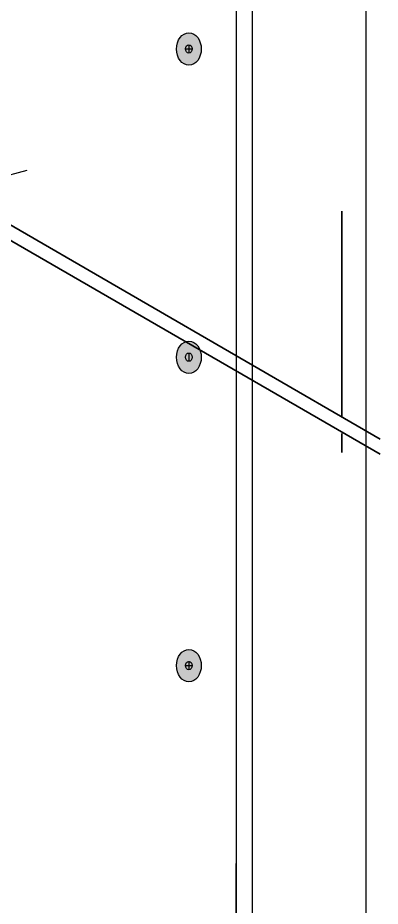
# Model space of a CAD drawing. Extents: x -1328 to 5679, y -4611 to 1603.
# Drawn here: x 3426.3 to 3533.4, y -2722.1 to -2459.7 of the extents above; entities that cross this region are included whole.
import ezdxf

# ---------------------------------------------------------------- set-up
doc = ezdxf.new("R2010")
doc.units = 0
doc.header["$MEASUREMENT"] = 0
for name, color, linetype, lineweight in [('.ATI-TEXT_1', 7, 'Continuous', 0), ('G-ANNO-TTLB', 7, 'Continuous', 0), ('TYVEK', 7, 'Continuous', 0)]:
    doc.layers.add(name, color=color, linetype=linetype, lineweight=lineweight)

# ---------------------------------------------------------------- blocks, each defined once
blk = doc.blocks.new('Block_91')
at = {"layer": 'TYVEK', "true_color": 0x003b71, "transparency": 33554687}
h = blk.add_hatch(color=156, dxfattribs=at)
h.dxf.hatch_style = 2
edge = h.paths.add_edge_path()
edge.add_ellipse((3476.86, -2468.94), major_axis=(0, 4.78), ratio=0.766948, start_angle=0, end_angle=360)
h = blk.add_hatch(color=156, dxfattribs=at)
h.dxf.hatch_style = 2
edge = h.paths.add_edge_path()
edge.add_ellipse((3476.86, -2559.99), major_axis=(0, 4.78), ratio=0.766948, start_angle=0, end_angle=360)
h = blk.add_hatch(color=156, dxfattribs=at)
h.dxf.hatch_style = 2
edge = h.paths.add_edge_path()
edge.add_ellipse((3476.86, -2651.07), major_axis=(0, 4.78), ratio=0.766948, start_angle=0, end_angle=360)
at = {"layer": 'TYVEK', "color": 18, "lineweight": 25, "true_color": 0x000000}
blk.add_line((3475.89, -2468.91), (3477.84, -2468.91), dxfattribs=at)
at = {"layer": 'TYVEK', "color": 18, "lineweight": 25, "true_color": 0x080808}
for p, q in [((3476.86, -2467.68), (3476.86, -2470.14)), ((3476.86, -2558.73), (3476.86, -2561.19)), ((3476.86, -2649.8), (3476.86, -2652.27)), ((3475.89, -2651.04), (3477.84, -2651.04))]:
    blk.add_line(p, q, dxfattribs=at)
at = {"layer": 'TYVEK', "color": 33, "lineweight": 25, "true_color": 0xcc9966}
blk.add_lwpolyline([(3476.35, -2464.57)], dxfattribs=at)
at = {"layer": 'TYVEK', "color": 18, "lineweight": 25, "true_color": 0x000000}
for centre, major_axis, ratio in [((3476.86, -2468.94), (0, 4.78), 0.766948), ((3476.86, -2468.91), (0, 1.23), 0.788846), ((3476.86, -2559.99), (0, 4.78), 0.766948), ((3476.86, -2651.07), (0, 4.78), 0.766948)]:
    blk.add_ellipse(centre, major_axis=major_axis, ratio=ratio, dxfattribs=at)
at = {"layer": 'TYVEK', "color": 18, "lineweight": 25, "true_color": 0x080808}
for centre in [(3476.86, -2559.96), (3476.86, -2651.04)]:
    blk.add_ellipse(centre, major_axis=(0, 1.23), ratio=0.788846, dxfattribs=at)

msp = doc.modelspace()

# ---------------------------------------------------------------- hatches: boundary and pattern name
at = {"layer": 'G-ANNO-TTLB', "true_color": 0xff00ff, "transparency": 33554687}
h = msp.add_hatch(color=6, dxfattribs=at)
edge = h.paths.add_edge_path()
edge.add_spline(control_points=[(5053.44, -3461.41), (5053.44, -3461.41), (2123.92, -3461.41), (2123.92, -3461.41), (2123.92, -3461.41), (2123.92, -1004.41), (2123.92, -1004.41), (2123.92, -1004.41), (5053.44, -1004.41), (5053.44, -1004.41), (5053.44, -1004.41), (5053.44, -3461.41), (5053.44, -3461.41)], knot_values=[0, 0, 0, 0, 1, 1, 1, 2, 2, 2, 3, 3, 3, 4, 4, 4, 4], degree=3, periodic=0)
edge = h.paths.add_edge_path()
edge.add_spline(control_points=[(2132.92, -1013.41), (2132.92, -1013.41), (2132.92, -3452.41), (2132.92, -3452.41), (2132.92, -3452.41), (5044.44, -3452.41), (5044.44, -3452.41), (5044.44, -3452.41), (5044.44, -1013.41), (5044.44, -1013.41), (5044.44, -1013.41), (2132.92, -1013.41), (2132.92, -1013.41)], knot_values=[0, 0, 0, 0, 1, 1, 1, 2, 2, 2, 3, 3, 3, 4, 4, 4, 4], degree=3, periodic=0)
edge.add_line((2132.92, -1013.41), (2132.92, -1013.41))

# ---------------------------------------------------------------- linework, layer by layer
at = {"layer": '.ATI-TEXT_1', "color": 1, "lineweight": 35, "true_color": 0xff0000}
for p, q in [((3402.06, -2512.66), (3533.31, -2588.59)), ((3408.19, -2511.76), (3533.31, -2584.15)), ((3522.06, -2577.64), (3522.06, -2516.81)), ((3522.06, -2582.48), (3522.06, -2588.11))]:
    msp.add_line(p, q, dxfattribs=at)
at = {"layer": 'G-ANNO-TTLB'}
for points in [[(5053.44, -3461.41), (5053.44, -3461.41), (2123.92, -3461.41), (2123.92, -3461.41), (2123.92, -3461.41), (2123.92, -1004.41), (2123.92, -1004.41), (2123.92, -1004.41), (5053.44, -1004.41), (5053.44, -1004.41), (5053.44, -1004.41), (5053.44, -3461.41), (5053.44, -3461.41)], [(2132.92, -1013.41), (2132.92, -1013.41), (2132.92, -3452.41), (2132.92, -3452.41), (2132.92, -3452.41), (5044.44, -3452.41), (5044.44, -3452.41), (5044.44, -3452.41), (5044.44, -1013.41), (5044.44, -1013.41), (5044.44, -1013.41), (2132.92, -1013.41), (2132.92, -1013.41)]]:
    msp.add_open_spline(points, degree=3, knots=[0, 0, 0, 0, 1, 1, 1, 2, 2, 2, 3, 3, 3, 4, 4, 4, 4], dxfattribs=at)
at = {"layer": 'TYVEK', "color": 33, "lineweight": 25, "true_color": 0xcc9966}
msp.add_line((3529.23, -2855.39), (3529.23, -2430.97), dxfattribs=at)
at = {"layer": 'TYVEK', "color": 2, "lineweight": 25, "true_color": 0xffff00}
for p, q in [((3495.61, -2545.06), (3495.61, -2450.54)), ((3490.8, -2453.32), (3490.8, -2539.76)), ((3490.8, -2539.76), (3490.8, -2877.75)), ((3495.61, -2874.96), (3495.61, -2538.06)), ((3490.8, -2877.75), (3490.8, -2709.48))]:
    msp.add_line(p, q, dxfattribs=at)
at = {"layer": 'TYVEK', "color": 18, "lineweight": 25, "true_color": 0x000000}
for p, q in [((3490.8, -2453.32), (3490.8, -2877.75)), ((3406.82, -2510.7), (3429.07, -2504.77)), ((3415.3, -2508.44), (3429.07, -2504.77))]:
    msp.add_line(p, q, dxfattribs=at)

# ---------------------------------------------------------------- block references
at = {"layer": 'TYVEK'}
msp.add_blockref('Block_91', (0, 0), dxfattribs=at)

doc.saveas('drawing.dxf')
